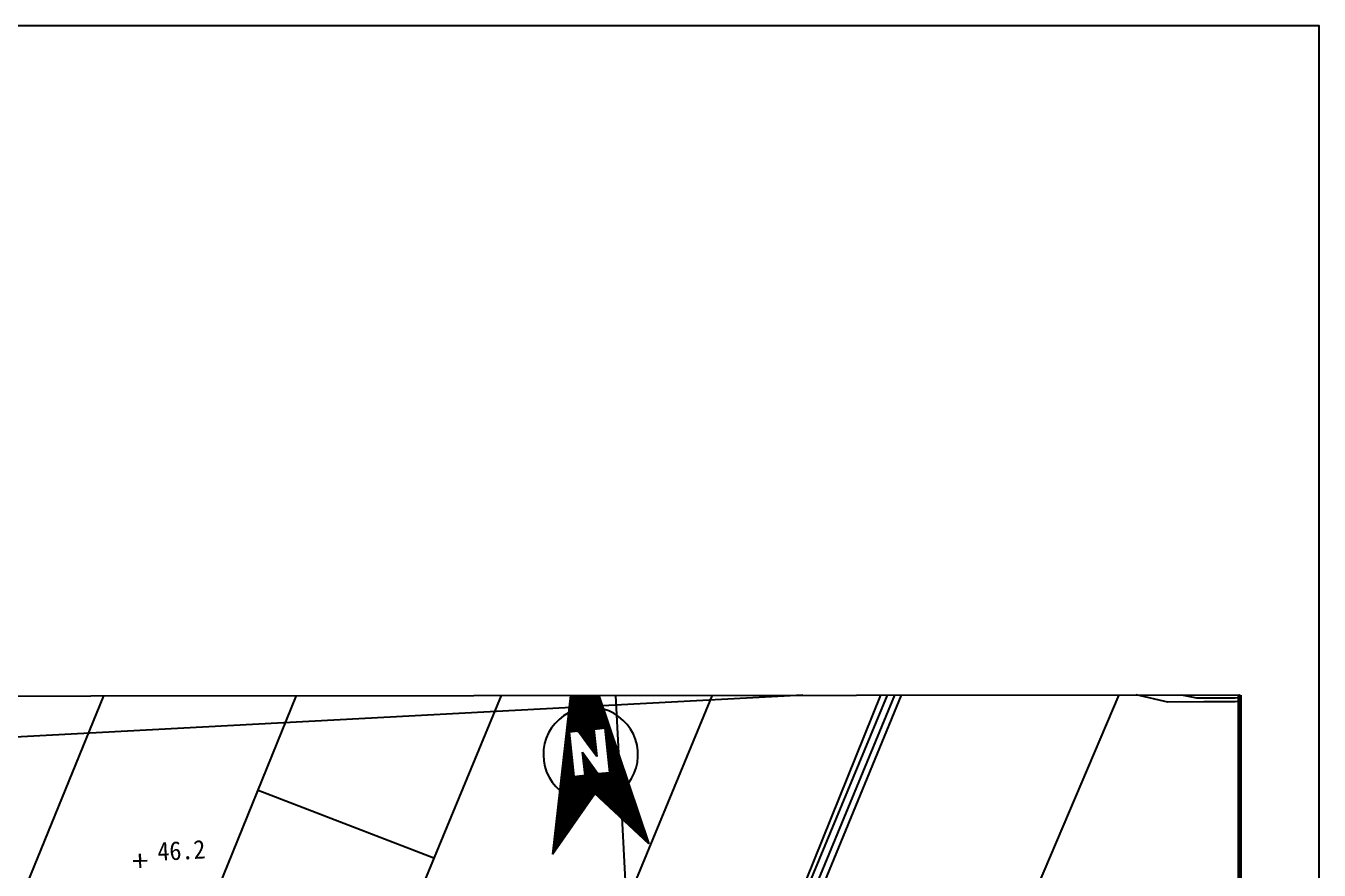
# Model space of a CAD drawing. Header units: millimetres. Extents: x 5094 to 5890, y 1103 to 1810.
# Drawn here: x 5750.8 to 5889.9, y 1528.3 to 1619.1 of the extents above; entities that cross this region are included whole.
import ezdxf
from ezdxf.xclip import XClip

# ---------------------------------------------------------------- set-up
doc = ezdxf.new("R2010")
doc.units = ezdxf.units.MM
doc.header["$LTSCALE"] = 10
doc.header["$MEASUREMENT"] = 0
doc.header["$XCLIPFRAME"] = 2
doc.linetypes.add('A-CENTR01', pattern=[2, 1.25, -0.25, 0.25, -0.25])
doc.layers.add('TN-MACL', color=6, linetype='A-CENTR01')
doc.layers.add('TZ-BASE', color=253, linetype='Continuous')
doc.layers.add('TX-PAPR', color=2, linetype='Continuous', plot=False)
doc.styles.add('GUL', font='GulimChe.ttf')

# ---------------------------------------------------------------- blocks, each defined once
blk = doc.blocks.new('JD-DTYDHG5DHG')
at = {"layer": 'TZ-BASE'}
for p, q in [((629.35, 140.62), (647.92, -209.24)), ((587.93, 100.48, 46.43), (548.11, 2.76, 46.43)), ((566.01, -4.57, 46.53), (606.89, 96.16, 46.53)), ((627.17, 91.63, 46.53), (584.27, -12.1, 46.53)), ((648.16, 87.45, 46.53), (603.58, -20.06, 46.53)), ((619.32, -27.54, 46.3), (664.92, 82.43, 46.3)), ((628.75, 82.31, -25.21), (626.06, 58.46, -25.21)), ((628.75, 82.31, -25.21), (636.39, 59.56, -25.21)), ((665.28, 81.47, 46.3), (620.29, -27.32, 46.3)), ((665.93, 81.33, 46.62), (620.69, -28.28, 46.62)), ((663.64, 81.28, 46.53), (642.38, 28.65, 46.53)), ((699.47, 78.02), (143.53, 48.52)), ((627.98, 75.53, -25.21), (630.13, 78.19, -25.21)), ((628.12, 75.46, -25.21), (630.19, 78.02, -25.21)), ((692.22, 74.81, 46.62), (681.49, 77.25, 46.62)), ((627.51, 71.37, -25.21), (630.98, 75.66, -25.21)), ((627.54, 71.64, -25.21), (630.85, 75.73, -25.21)), ((627.58, 71.92, -25.21), (630.68, 75.76, -25.21)), ((627.61, 72.2, -25.21), (630.5, 75.78, -25.21)), ((627.64, 72.48, -25.21), (630.32, 75.8, -25.21)), ((627.67, 72.75, -25.21), (630.14, 75.81, -25.21)), ((627.7, 73.03, -25.21), (629.95, 75.81, -25.21)), ((627.73, 73.31, -25.21), (629.75, 75.81, -25.21)), ((627.76, 73.59, -25.21), (629.54, 75.79, -25.21)), ((627.79, 73.86, -25.21), (629.33, 75.77, -25.21)), ((627.83, 74.14, -25.21), (629.11, 75.74, -25.21)), ((627.86, 74.42, -25.21), (628.89, 75.69, -25.21)), ((627.89, 74.7, -25.21), (628.64, 75.63, -25.21)), ((627.89, 71.59, -25.21), (631.04, 75.49, -25.21)), ((627.92, 74.97, -25.21), (628.39, 75.55, -25.21)), ((627.95, 75.25, -25.21), (628.12, 75.46, -25.21)), ((628.1, 71.62, -25.21), (631.09, 75.32, -25.21)), ((628.31, 71.64, -25.21), (631.15, 75.15, -25.21)), ((687.11, 75.97, 46.62), (639.38, -36.1, 46.62)), ((690.86, 76.16, 46.3), (695.29, 75.26, 46.3)), ((695.29, 75.26, 46.3), (699.36, 75.28, 46.3)), ((699.36, 75.28, 46.3), (699.47, 75.28, 46.3)), ((699.45, 75.28, 7.66), (699.94, 75.29, 7.66)), ((628.52, 71.66, -25.21), (631.21, 74.99, -25.21)), ((628.69, 71.63, -25.21), (631.26, 74.82, -25.21)), ((628.9, 71.65, -25.21), (631.32, 74.65, -25.21)), ((628.95, 71.48, -25.21), (631.38, 74.48, -25.21)), ((629.04, 71.35, -25.21), (631.43, 74.31, -25.21)), ((629.14, 71.23, -25.21), (631.49, 74.14, -25.21)), ((629.23, 71.1, -25.21), (631.55, 73.97, -25.21)), ((629.32, 70.98, -25.21), (631.6, 73.81, -25.21)), ((696.08, 74.83, 46.62), (692.22, 74.81, 46.62)), ((699.47, 74.85, 46.62), (696.08, 74.83, 46.62)), ((699.94, 74.86, 7.98), (699.45, 74.85, 7.98)), ((629.41, 70.85, -25.21), (631.66, 73.64, -25.21)), ((629.51, 70.73, -25.21), (631.72, 73.47, -25.21)), ((630.63, 71.89, -25.21), (631.77, 73.3, -25.21)), ((630.84, 71.91, -25.21), (631.83, 73.13, -25.21)), ((631.05, 71.93, -25.21), (631.89, 72.96, -25.21)), ((631.26, 71.95, -25.21), (631.94, 72.79, -25.21)), ((631.48, 71.98, -25.21), (632, 72.63, -25.21)), ((631.69, 72, -25.21), (632.06, 72.46, -25.21)), ((627.42, 70.53, -25.21), (627.87, 71.09, -25.21)), ((627.45, 70.81, -25.21), (627.85, 71.3, -25.21)), ((627.48, 71.09, -25.21), (627.83, 71.52, -25.21)), ((628.79, 71.69, -25.21), (627.82, 71.59, -25.21)), ((627.82, 71.59, -25.21), (628.33, 66.81, -25.21)), ((629.92, 70.16, -25.21), (628.79, 71.69, -25.21)), ((629.6, 70.6, -25.21), (630.5, 71.73, -25.21)), ((629.69, 70.48, -25.21), (630.53, 71.52, -25.21)), ((629.78, 70.36, -25.21), (630.55, 71.3, -25.21)), ((629.87, 70.23, -25.21), (630.57, 71.09, -25.21)), ((631.7, 72, -25.21), (630.49, 71.87, -25.21)), ((630.49, 71.87, -25.21), (630.8, 68.96, -25.21)), ((632.21, 67.23, -25.21), (631.7, 72, -25.21)), ((631.72, 71.8, -25.21), (632.11, 72.29, -25.21)), ((631.75, 71.59, -25.21), (632.17, 72.12, -25.21)), ((631.77, 71.38, -25.21), (632.23, 71.95, -25.21)), ((631.79, 71.17, -25.21), (632.28, 71.78, -25.21)), ((631.81, 70.96, -25.21), (632.34, 71.61, -25.21)), ((631.84, 70.75, -25.21), (632.4, 71.45, -25.21)), ((631.86, 70.54, -25.21), (632.45, 71.28, -25.21)), ((631.88, 70.33, -25.21), (632.51, 71.11, -25.21)), ((631.9, 70.12, -25.21), (632.57, 70.94, -25.21)), ((627.2, 68.59, -25.21), (628.03, 69.62, -25.21)), ((627.23, 68.87, -25.21), (628.01, 69.83, -25.21)), ((627.26, 69.15, -25.21), (627.98, 70.04, -25.21)), ((627.3, 69.43, -25.21), (627.96, 70.25, -25.21)), ((627.33, 69.7, -25.21), (627.94, 70.46, -25.21)), ((627.36, 69.98, -25.21), (627.92, 70.67, -25.21)), ((627.39, 70.26, -25.21), (627.89, 70.88, -25.21)), ((630.8, 68.96, -25.21), (629.92, 70.16, -25.21)), ((629.97, 70.11, -25.21), (630.59, 70.88, -25.21)), ((630.06, 69.98, -25.21), (630.62, 70.67, -25.21)), ((630.15, 69.85, -25.21), (630.64, 70.46, -25.21)), ((630.24, 69.73, -25.21), (630.66, 70.25, -25.21)), ((630.33, 69.6, -25.21), (630.68, 70.04, -25.21)), ((630.42, 69.48, -25.21), (630.71, 69.83, -25.21)), ((630.51, 69.35, -25.21), (630.73, 69.62, -25.21)), ((631.93, 69.91, -25.21), (632.62, 70.77, -25.21)), ((631.95, 69.7, -25.21), (632.68, 70.6, -25.21)), ((631.97, 69.48, -25.21), (632.74, 70.43, -25.21)), ((631.99, 69.27, -25.21), (632.79, 70.27, -25.21)), ((632.02, 69.06, -25.21), (632.85, 70.1, -25.21)), ((632.04, 68.85, -25.21), (632.91, 69.93, -25.21)), ((632.06, 68.64, -25.21), (632.96, 69.76, -25.21)), ((632.08, 68.43, -25.21), (633.02, 69.59, -25.21)), ((627.01, 66.93, -25.21), (628.16, 68.35, -25.21)), ((627.05, 67.21, -25.21), (628.14, 68.56, -25.21)), ((627.08, 67.48, -25.21), (628.12, 68.77, -25.21)), ((627.11, 67.76, -25.21), (628.1, 68.98, -25.21)), ((627.14, 68.04, -25.21), (628.07, 69.19, -25.21)), ((627.17, 68.32, -25.21), (628.05, 69.41, -25.21)), ((629.28, 69.42, -25.21), (629.91, 68.55, -25.21)), ((629.54, 66.94, -25.21), (629.28, 69.42, -25.21)), ((629.29, 69.27, -25.21), (629.34, 69.33, -25.21)), ((629.32, 69.06, -25.21), (629.43, 69.21, -25.21)), ((629.34, 68.85, -25.21), (629.52, 69.08, -25.21)), ((629.36, 68.64, -25.21), (629.61, 68.95, -25.21)), ((629.38, 68.43, -25.21), (629.71, 68.83, -25.21)), ((629.41, 68.22, -25.21), (629.8, 68.7, -25.21)), ((629.43, 68.01, -25.21), (629.89, 68.58, -25.21)), ((629.45, 67.8, -25.21), (629.98, 68.45, -25.21)), ((629.47, 67.59, -25.21), (630.07, 68.32, -25.21)), ((629.5, 67.38, -25.21), (630.16, 68.2, -25.21)), ((629.91, 68.55, -25.21), (630.93, 67.12, -25.21)), ((630.6, 69.22, -25.21), (630.75, 69.41, -25.21)), ((630.69, 69.1, -25.21), (630.77, 69.19, -25.21)), ((631.2, 65.91, -25.21), (633.36, 68.58, -25.21)), ((631.45, 65.98, -25.21), (633.42, 68.41, -25.21)), ((631.72, 66.07, -25.21), (633.47, 68.24, -25.21)), ((632.11, 68.22, -25.21), (633.08, 69.42, -25.21)), ((632.13, 68.01, -25.21), (633.13, 69.25, -25.21)), ((632.15, 67.8, -25.21), (633.19, 69.09, -25.21)), ((632.17, 67.59, -25.21), (633.25, 68.92, -25.21)), ((632.2, 67.38, -25.21), (633.3, 68.75, -25.21)), ((626.64, 63.6, -25.21), (629.32, 66.92, -25.21)), ((627.03, 66.71, -25.21), (628.19, 68.14, -25.21)), ((627.15, 66.62, -25.21), (628.21, 67.93, -25.21)), ((627.28, 66.54, -25.21), (628.23, 67.72, -25.21)), ((627.41, 66.46, -25.21), (628.25, 67.51, -25.21)), ((627.54, 66.38, -25.21), (628.28, 67.3, -25.21)), ((627.67, 66.31, -25.21), (628.3, 67.09, -25.21)), ((627.81, 66.24, -25.21), (628.32, 66.87, -25.21)), ((627.95, 66.18, -25.21), (628.48, 66.83, -25.21)), ((628.1, 66.12, -25.21), (628.69, 66.85, -25.21)), ((628.24, 66.06, -25.21), (628.9, 66.87, -25.21)), ((628.33, 66.81, -25.21), (629.54, 66.94, -25.21)), ((628.39, 66.01, -25.21), (629.11, 66.9, -25.21)), ((628.71, 65.92, -25.21), (630.34, 67.94, -25.21)), ((628.87, 65.88, -25.21), (630.43, 67.82, -25.21)), ((629.03, 65.85, -25.21), (630.52, 67.69, -25.21)), ((629.2, 65.82, -25.21), (630.61, 67.56, -25.21)), ((629.37, 65.79, -25.21), (630.7, 67.44, -25.21)), ((629.52, 67.16, -25.21), (630.25, 68.07, -25.21)), ((629.55, 65.77, -25.21), (630.79, 67.31, -25.21)), ((629.74, 65.76, -25.21), (630.88, 67.18, -25.21)), ((629.92, 65.76, -25.21), (631.03, 67.13, -25.21)), ((630.12, 65.76, -25.21), (631.24, 67.14, -25.21)), ((630.32, 65.77, -25.21), (631.44, 67.16, -25.21)), ((630.53, 65.79, -25.21), (631.65, 67.18, -25.21)), ((630.74, 65.82, -25.21), (631.86, 67.2, -25.21)), ((630.93, 67.12, -25.21), (632.21, 67.23, -25.21)), ((630.97, 65.86, -25.21), (632.06, 67.21, -25.21)), ((631.18, 64.45, -25.21), (633.15, 66.89, -25.21)), ((631.29, 64.34, -25.21), (633.76, 67.4, -25.21)), ((631.4, 64.24, -25.21), (633.81, 67.23, -25.21)), ((631.51, 64.14, -25.21), (633.87, 67.06, -25.21)), ((631.62, 64.03, -25.21), (633.93, 66.89, -25.21)), ((632.01, 66.19, -25.21), (633.53, 68.07, -25.21)), ((632.32, 66.34, -25.21), (633.59, 67.9, -25.21)), ((632.69, 66.55, -25.21), (633.64, 67.74, -25.21)), ((633.15, 66.89, -25.21), (633.7, 67.57, -25.21)), ((626.2, 59.72, -25.21), (631.2, 65.91, -25.21)), ((626.23, 59.99, -25.21), (630.97, 65.86, -25.21)), ((626.26, 60.27, -25.21), (630.74, 65.82, -25.21)), ((626.3, 60.55, -25.21), (630.53, 65.79, -25.21)), ((626.33, 60.82, -25.21), (630.32, 65.77, -25.21)), ((626.36, 61.1, -25.21), (630.12, 65.76, -25.21)), ((626.39, 61.38, -25.21), (629.92, 65.76, -25.21)), ((626.42, 61.66, -25.21), (629.74, 65.76, -25.21)), ((626.45, 61.93, -25.21), (629.55, 65.77, -25.21)), ((626.48, 62.21, -25.21), (629.37, 65.79, -25.21)), ((626.51, 62.49, -25.21), (629.2, 65.82, -25.21)), ((626.55, 62.77, -25.21), (629.03, 65.85, -25.21)), ((626.58, 63.04, -25.21), (628.87, 65.88, -25.21)), ((626.61, 63.32, -25.21), (628.71, 65.92, -25.21)), ((626.67, 63.88, -25.21), (628.39, 66.01, -25.21)), ((626.7, 64.15, -25.21), (628.24, 66.06, -25.21)), ((626.73, 64.43, -25.21), (628.1, 66.12, -25.21)), ((626.76, 64.71, -25.21), (627.95, 66.18, -25.21)), ((626.8, 64.99, -25.21), (627.81, 66.24, -25.21)), ((626.83, 65.26, -25.21), (627.67, 66.31, -25.21)), ((626.86, 65.54, -25.21), (627.54, 66.38, -25.21)), ((626.89, 65.82, -25.21), (627.41, 66.46, -25.21)), ((626.92, 66.1, -25.21), (627.28, 66.54, -25.21)), ((626.95, 66.37, -25.21), (627.15, 66.62, -25.21)), ((626.98, 66.65, -25.21), (627.03, 66.71, -25.21)), ((630.63, 64.96, -25.21), (631.45, 65.98, -25.21)), ((630.74, 64.86, -25.21), (631.72, 66.07, -25.21)), ((630.85, 64.75, -25.21), (632.01, 66.19, -25.21)), ((630.96, 64.65, -25.21), (632.32, 66.34, -25.21)), ((631.07, 64.55, -25.21), (632.69, 66.55, -25.21)), ((631.73, 63.93, -25.21), (633.98, 66.72, -25.21)), ((631.84, 63.83, -25.21), (634.04, 66.56, -25.21)), ((631.95, 63.73, -25.21), (634.1, 66.39, -25.21)), ((632.06, 63.62, -25.21), (634.15, 66.22, -25.21)), ((632.17, 63.52, -25.21), (634.21, 66.05, -25.21)), ((632.28, 63.42, -25.21), (634.27, 65.88, -25.21)), ((632.39, 63.31, -25.21), (634.32, 65.71, -25.21)), ((632.5, 63.21, -25.21), (634.38, 65.54, -25.21)), ((632.61, 63.11, -25.21), (634.44, 65.38, -25.21)), ((613.28, 58.05, 46.53), (594.38, 65.32, 46.53)), ((626.06, 58.46, -25.21), (630.59, 65, -25.21)), ((626.17, 59.44, -25.21), (630.14, 64.36, -25.21)), ((636.39, 59.56, -25.21), (630.59, 65, -25.21)), ((632.72, 63.01, -25.21), (634.49, 65.21, -25.21)), ((632.83, 62.9, -25.21), (634.55, 65.04, -25.21)), ((632.94, 62.8, -25.21), (634.61, 64.87, -25.21)), ((633.04, 62.7, -25.21), (634.66, 64.7, -25.21)), ((633.15, 62.59, -25.21), (634.72, 64.53, -25.21)), ((633.26, 62.49, -25.21), (634.78, 64.36, -25.21)), ((633.37, 62.39, -25.21), (634.83, 64.2, -25.21)), ((633.48, 62.29, -25.21), (634.89, 64.03, -25.21)), ((626.14, 59.16, -25.21), (628.98, 62.68, -25.21)), ((633.59, 62.18, -25.21), (634.95, 63.86, -25.21)), ((633.7, 62.08, -25.21), (635, 63.69, -25.21)), ((633.81, 61.98, -25.21), (635.06, 63.52, -25.21)), ((633.92, 61.87, -25.21), (635.12, 63.35, -25.21)), ((634.03, 61.77, -25.21), (635.17, 63.18, -25.21)), ((634.14, 61.67, -25.21), (635.23, 63.02, -25.21)), ((634.25, 61.57, -25.21), (635.29, 62.85, -25.21)), ((634.36, 61.46, -25.21), (635.34, 62.68, -25.21)), ((634.47, 61.36, -25.21), (635.4, 62.51, -25.21)), ((634.58, 61.26, -25.21), (635.46, 62.34, -25.21)), ((634.69, 61.15, -25.21), (635.51, 62.17, -25.21)), ((634.8, 61.05, -25.21), (635.57, 62, -25.21)), ((634.91, 60.95, -25.21), (635.63, 61.84, -25.21)), ((635.02, 60.85, -25.21), (635.68, 61.67, -25.21)), ((635.13, 60.74, -25.21), (635.74, 61.5, -25.21)), ((635.24, 60.64, -25.21), (635.8, 61.33, -25.21)), ((626.11, 58.88, -25.21), (627.83, 61.01, -25.21)), ((635.35, 60.54, -25.21), (635.85, 61.16, -25.21)), ((635.46, 60.43, -25.21), (635.91, 60.99, -25.21)), ((635.57, 60.33, -25.21), (635.97, 60.82, -25.21)), ((635.68, 60.23, -25.21), (636.02, 60.66, -25.21)), ((635.79, 60.13, -25.21), (636.08, 60.49, -25.21)), ((635.9, 60.02, -25.21), (636.14, 60.32, -25.21)), ((636.01, 59.92, -25.21), (636.19, 60.15, -25.21)), ((636.12, 59.82, -25.21), (636.25, 59.98, -25.21)), ((636.23, 59.71, -25.21), (636.31, 59.81, -25.21)), ((581.75, 57, 46.19), (581.67, 58.5, 46.19)), ((581.67, 58.5, 46.19), (581.71, 57.75, 46.19)), ((626.08, 58.61, -25.21), (626.67, 59.34, -25.21)), ((636.34, 59.61, -25.21), (636.36, 59.64, -25.21)), ((580.96, 57.71, 46.19), (582.46, 57.79, 46.19)), ((581.71, 57.75, 46.19), (580.96, 57.71, 46.19))]:
    blk.add_line(p, q, dxfattribs=at)
for start, end in [(322.7909, 74.3651), (117.7909, 229.3651)]:
    blk.add_arc((630.15, 69.16, -25.21), 5.09, start, end, dxfattribs=at)
at = {"layer": 'TZ-BASE', "style": 'GUL'}
blk.add_text('46.2', height=2, rotation=3.0378, dxfattribs=at).set_placement((583.6, 57.74, 49.05))

msp = doc.modelspace()

# ---------------------------------------------------------------- linework, layer by layer
at = {"layer": 'TN-MACL', "const_width": 0.5}
msp.add_lwpolyline([(5881.34, 1547.12), (5881.47, 1397.12)], dxfattribs=at)
at = {"layer": 'TX-PAPR'}
for points in [[(5093.89, 1103.05), (5889.89, 1103.05), (5889.89, 1619.05), (5093.89, 1619.05)], [(5181.34, 1546.53), (5881.34, 1547.12), (5881.47, 1397.12), (5181.47, 1396.53)]]:
    msp.add_lwpolyline(points, close=True, dxfattribs=at)

# ---------------------------------------------------------------- block references
at = {"layer": 'TZ-BASE'}
ref = msp.add_blockref('JD-DTYDHG5DHG', (5181.4, 1471.53), dxfattribs=at)
XClip(ref).set_block_clipping_path([(-0.0634752176, 74.9999731397), (699.936274083, 75.5924085028), (700.0632245182, -74.4075377758), (0.0634752176, -74.9999731397)])

doc.saveas('drawing.dxf')
